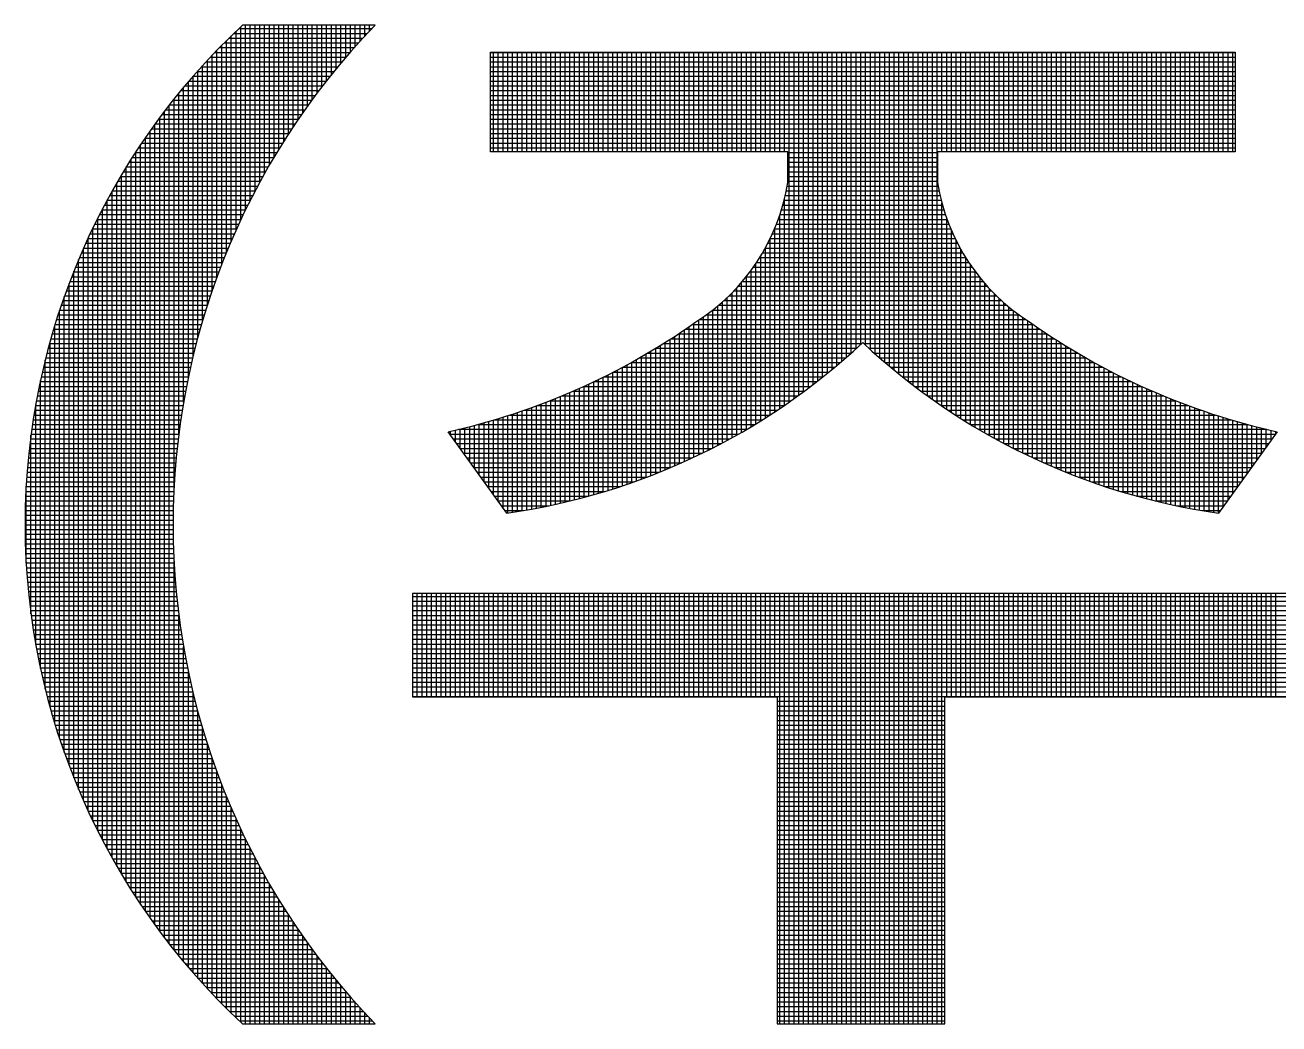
# Model space of a CAD drawing. Header units: inches. Extents: x 0 to 841, y 0 to 594.
# Drawn here: x 734.08 to 738.645, y 102.36 to 105.995 of the extents above; entities that cross this region are included whole.
import ezdxf

# ---------------------------------------------------------------- set-up
doc = ezdxf.new("R2010")
doc.units = ezdxf.units.IN
doc.header["$MEASUREMENT"] = 0
doc.layers.add('BG 한국지역난방기술주식회사 CI', color=7, linetype='Continuous')

msp = doc.modelspace()

# ---------------------------------------------------------------- linework, layer by layer
at = {"layer": 'BG 한국지역난방기술주식회사 CI', "color": 7, "linetype": 'Continuous', "lineweight": 25}
for p, q in [((734.831, 105.208), (734.831, 105.956)), ((734.8403, 105.9649), (735.3263, 105.9649)), ((734.8484, 105.2475), (734.8484, 105.9727)), ((734.8585, 105.9823), (735.3427, 105.9823)), ((734.8658, 105.2854), (734.8658, 105.9891)), ((735.3549, 105.995), (734.872, 105.995)), ((734.8831, 105.3217), (734.8831, 105.995)), ((734.9005, 105.3567), (734.9005, 105.995)), ((734.9179, 105.3904), (734.9179, 105.995)), ((734.9352, 105.423), (734.9352, 105.995)), ((734.9526, 105.4545), (734.9526, 105.995)), ((734.97, 105.485), (734.97, 105.995)), ((734.9873, 105.5146), (734.9873, 105.995)), ((735.0047, 105.5433), (735.0047, 105.995)), ((735.022, 105.5713), (735.022, 105.995)), ((735.0394, 105.5984), (735.0394, 105.995)), ((735.0568, 105.6249), (735.0568, 105.995)), ((735.0741, 105.6506), (735.0741, 105.995)), ((735.0915, 105.6758), (735.0915, 105.995)), ((735.1089, 105.7003), (735.1089, 105.995)), ((735.1262, 105.7242), (735.1262, 105.995)), ((735.1436, 105.7476), (735.1436, 105.995)), ((735.161, 105.7704), (735.161, 105.995)), ((735.1783, 105.7927), (735.1783, 105.995)), ((735.1957, 105.8146), (735.1957, 105.995)), ((735.2131, 105.8359), (735.2131, 105.995)), ((735.2304, 105.8568), (735.2304, 105.995)), ((735.2478, 105.8773), (735.2478, 105.995)), ((735.2651, 105.8974), (735.2651, 105.995)), ((735.2825, 105.9171), (735.2825, 105.995)), ((735.2999, 105.9363), (735.2999, 105.995)), ((735.3172, 105.9552), (735.3172, 105.995)), ((735.3346, 105.9737), (735.3346, 105.995)), ((735.352, 105.9919), (735.352, 105.995)), ((734.7878, 105.9128), (735.2787, 105.9128)), ((734.7963, 105.123), (734.7963, 105.9215)), ((734.805, 105.9302), (735.2943, 105.9302)), ((734.8137, 105.1665), (734.8137, 105.9389)), ((734.8224, 105.9475), (735.3102, 105.9475)), ((734.7383, 105.8607), (735.2337, 105.8607)), ((734.7442, 104.9759), (734.7442, 105.8671)), ((734.7545, 105.8781), (735.2484, 105.8781)), ((734.7616, 105.0281), (734.7616, 105.8856)), ((734.771, 105.8955), (735.2635, 105.8955)), ((734.7789, 105.077), (734.7789, 105.9037)), ((735.7744, 105.5337), (735.7744, 105.896)), ((735.7744, 105.896), (737.13, 105.896)), ((735.7744, 105.8955), (738.4855, 105.8955)), ((735.7744, 105.8781), (738.4855, 105.8781)), ((735.7744, 105.8607), (738.4855, 105.8607)), ((735.7861, 105.5337), (735.7861, 105.896)), ((735.8034, 105.5337), (735.8034, 105.896)), ((735.8208, 105.5337), (735.8208, 105.896)), ((735.8382, 105.5337), (735.8382, 105.896)), ((735.8555, 105.5337), (735.8555, 105.896)), ((735.8729, 105.5337), (735.8729, 105.896)), ((735.8903, 105.5337), (735.8903, 105.896)), ((735.9076, 105.5337), (735.9076, 105.896)), ((735.925, 105.5337), (735.925, 105.896)), ((735.9424, 105.5337), (735.9424, 105.896)), ((735.9597, 105.5337), (735.9597, 105.896)), ((735.9771, 105.5337), (735.9771, 105.896)), ((735.9945, 105.5337), (735.9945, 105.896)), ((736.0118, 105.5337), (736.0118, 105.896)), ((736.0292, 105.5337), (736.0292, 105.896)), ((736.0466, 105.5337), (736.0466, 105.896)), ((736.0639, 105.5337), (736.0639, 105.896)), ((736.0813, 105.5337), (736.0813, 105.896)), ((736.0986, 105.5337), (736.0986, 105.896)), ((736.116, 105.5337), (736.116, 105.896)), ((736.1334, 105.5337), (736.1334, 105.896)), ((736.1507, 105.5337), (736.1507, 105.896)), ((736.1681, 105.5337), (736.1681, 105.896)), ((736.1855, 105.5337), (736.1855, 105.896)), ((736.2028, 105.5337), (736.2028, 105.896)), ((736.2202, 105.5337), (736.2202, 105.896)), ((736.2376, 105.5337), (736.2376, 105.896)), ((736.2549, 105.5337), (736.2549, 105.896)), ((736.2723, 105.5337), (736.2723, 105.896)), ((736.2897, 105.5337), (736.2897, 105.896)), ((736.307, 105.5337), (736.307, 105.896)), ((736.3244, 105.5337), (736.3244, 105.896)), ((736.3417, 105.5337), (736.3417, 105.896)), ((736.3591, 105.5337), (736.3591, 105.896)), ((736.3765, 105.5337), (736.3765, 105.896)), ((736.3938, 105.5337), (736.3938, 105.896)), ((736.4112, 105.5337), (736.4112, 105.896)), ((736.4286, 105.5337), (736.4286, 105.896)), ((736.4459, 105.5337), (736.4459, 105.896)), ((736.4633, 105.5337), (736.4633, 105.896)), ((736.4807, 105.5337), (736.4807, 105.896)), ((736.498, 105.5337), (736.498, 105.896)), ((736.5154, 105.5337), (736.5154, 105.896)), ((736.5328, 105.5337), (736.5328, 105.896)), ((736.5501, 105.5337), (736.5501, 105.896)), ((736.5675, 105.5337), (736.5675, 105.896)), ((736.5848, 105.5337), (736.5848, 105.896)), ((736.6022, 105.5337), (736.6022, 105.896)), ((736.6196, 105.5337), (736.6196, 105.896)), ((736.6369, 105.5337), (736.6369, 105.896)), ((736.6543, 105.5337), (736.6543, 105.896)), ((736.6717, 105.5337), (736.6717, 105.896)), ((736.689, 105.5337), (736.689, 105.896)), ((736.7064, 105.5337), (736.7064, 105.896)), ((736.7238, 105.5337), (736.7238, 105.896)), ((736.7411, 105.5337), (736.7411, 105.896)), ((736.7585, 105.5337), (736.7585, 105.896)), ((736.7759, 105.5337), (736.7759, 105.896)), ((736.7932, 105.5337), (736.7932, 105.896)), ((736.8106, 105.5337), (736.8106, 105.896)), ((736.828, 105.5337), (736.828, 105.896)), ((736.8453, 105.5337), (736.8453, 105.896)), ((736.8627, 104.6231), (736.8627, 105.896)), ((736.88, 104.6353), (736.88, 105.896)), ((736.8974, 104.6478), (736.8974, 105.896)), ((736.9148, 104.6605), (736.9148, 105.896)), ((736.9321, 104.6734), (736.9321, 105.896)), ((736.9495, 104.6866), (736.9495, 105.896)), ((736.9669, 104.7), (736.9669, 105.896)), ((736.9842, 104.7137), (736.9842, 105.896)), ((737.0016, 104.7276), (737.0016, 105.896)), ((737.019, 104.7419), (737.019, 105.896)), ((737.0363, 104.7564), (737.0363, 105.896)), ((737.0537, 104.7711), (737.0537, 105.896)), ((737.0711, 104.7862), (737.0711, 105.896)), ((737.0884, 104.8016), (737.0884, 105.896)), ((737.1058, 104.8173), (737.1058, 105.896)), ((737.1231, 104.8333), (737.1231, 105.896)), ((737.13, 105.896), (738.4855, 105.896)), ((737.1405, 104.8298), (737.1405, 105.896)), ((737.1579, 104.8139), (737.1579, 105.896)), ((737.1752, 104.7983), (737.1752, 105.896)), ((737.1926, 104.783), (737.1926, 105.896)), ((737.21, 104.768), (737.21, 105.896)), ((737.2273, 104.7532), (737.2273, 105.896)), ((737.2447, 104.7388), (737.2447, 105.896)), ((737.2621, 104.7246), (737.2621, 105.896)), ((737.2794, 104.7107), (737.2794, 105.896)), ((737.2968, 104.6971), (737.2968, 105.896)), ((737.3142, 104.6837), (737.3142, 105.896)), ((737.3315, 104.6706), (737.3315, 105.896)), ((737.3489, 104.6577), (737.3489, 105.896)), ((737.3663, 104.6451), (737.3663, 105.896)), ((737.3836, 104.6327), (737.3836, 105.896)), ((737.401, 104.6205), (737.401, 105.896)), ((737.4183, 105.5337), (737.4183, 105.896)), ((737.4357, 105.5337), (737.4357, 105.896)), ((737.4531, 105.5337), (737.4531, 105.896)), ((737.4704, 105.5337), (737.4704, 105.896)), ((737.4878, 105.5337), (737.4878, 105.896)), ((737.5052, 105.5337), (737.5052, 105.896)), ((737.5225, 105.5337), (737.5225, 105.896)), ((737.5399, 105.5337), (737.5399, 105.896)), ((737.5573, 105.5337), (737.5573, 105.896)), ((737.5746, 105.5337), (737.5746, 105.896)), ((737.592, 105.5337), (737.592, 105.896)), ((737.6094, 105.5337), (737.6094, 105.896)), ((737.6267, 105.5337), (737.6267, 105.896)), ((737.6441, 105.5337), (737.6441, 105.896)), ((737.6614, 105.5337), (737.6614, 105.896)), ((737.6788, 105.5337), (737.6788, 105.896)), ((737.6962, 105.5337), (737.6962, 105.896)), ((737.7135, 105.5337), (737.7135, 105.896)), ((737.7309, 105.5337), (737.7309, 105.896)), ((737.7483, 105.5337), (737.7483, 105.896)), ((737.7656, 105.5337), (737.7656, 105.896)), ((737.783, 105.5337), (737.783, 105.896)), ((737.8004, 105.5337), (737.8004, 105.896)), ((737.8177, 105.5337), (737.8177, 105.896)), ((737.8351, 105.5337), (737.8351, 105.896)), ((737.8525, 105.5337), (737.8525, 105.896)), ((737.8698, 105.5337), (737.8698, 105.896)), ((737.8872, 105.5337), (737.8872, 105.896)), ((737.9046, 105.5337), (737.9046, 105.896)), ((737.9219, 105.5337), (737.9219, 105.896)), ((737.9393, 105.5337), (737.9393, 105.896)), ((737.9566, 105.5337), (737.9566, 105.896)), ((737.974, 105.5337), (737.974, 105.896)), ((737.9914, 105.5337), (737.9914, 105.896)), ((738.0087, 105.5337), (738.0087, 105.896)), ((738.0261, 105.5337), (738.0261, 105.896)), ((738.0435, 105.5337), (738.0435, 105.896)), ((738.0608, 105.5337), (738.0608, 105.896)), ((738.0782, 105.5337), (738.0782, 105.896)), ((738.0956, 105.5337), (738.0956, 105.896)), ((738.1129, 105.5337), (738.1129, 105.896)), ((738.1303, 105.5337), (738.1303, 105.896)), ((738.1477, 105.5337), (738.1477, 105.896)), ((738.165, 105.5337), (738.165, 105.896)), ((738.1824, 105.5337), (738.1824, 105.896)), ((738.1997, 105.5337), (738.1997, 105.896)), ((738.2171, 105.5337), (738.2171, 105.896)), ((738.2345, 105.5337), (738.2345, 105.896)), ((738.2518, 105.5337), (738.2518, 105.896)), ((738.2692, 105.5337), (738.2692, 105.896)), ((738.2866, 105.5337), (738.2866, 105.896)), ((738.3039, 105.5337), (738.3039, 105.896)), ((738.3213, 105.5337), (738.3213, 105.896)), ((738.3387, 105.5337), (738.3387, 105.896)), ((738.356, 105.5337), (738.356, 105.896)), ((738.3734, 105.5337), (738.3734, 105.896)), ((738.3908, 105.5337), (738.3908, 105.896)), ((738.4081, 105.5337), (738.4081, 105.896)), ((738.4255, 105.5337), (738.4255, 105.896)), ((738.4429, 105.5337), (738.4429, 105.896)), ((738.4602, 105.5337), (738.4602, 105.896)), ((738.4776, 105.5337), (738.4776, 105.896)), ((738.4855, 105.896), (738.4855, 105.5337)), ((734.7069, 105.826), (735.2049, 105.826)), ((734.7095, 104.8583), (734.7095, 105.8289)), ((734.7225, 105.8434), (735.2192, 105.8434)), ((734.7268, 104.9196), (734.7268, 105.8482)), ((735.7744, 105.8434), (738.4855, 105.8434)), ((735.7744, 105.826), (738.4855, 105.826)), ((734.6619, 105.7739), (735.1637, 105.7739)), ((734.6748, 104.7133), (734.6748, 105.7891)), ((734.6766, 105.7913), (735.1772, 105.7913)), ((734.6916, 105.8086), (735.1909, 105.8086)), ((734.6921, 104.7903), (734.6921, 105.8092)), ((735.7744, 105.8086), (738.4855, 105.8086)), ((735.7744, 105.7913), (738.4855, 105.7913)), ((735.7744, 105.7739), (738.4855, 105.7739)), ((734.6227, 104.3117), (734.6227, 105.726)), ((734.6333, 105.7392), (735.1373, 105.7392)), ((734.64, 104.5066), (734.64, 105.7475)), ((734.6474, 105.7565), (735.1504, 105.7565)), ((734.6574, 104.6224), (734.6574, 105.7685)), ((735.7744, 105.7565), (738.4855, 105.7565)), ((735.7744, 105.7392), (738.4855, 105.7392)), ((734.5879, 102.6732), (734.5879, 105.6814)), ((734.5922, 105.6871), (735.0995, 105.6871)), ((734.6053, 102.6507), (734.6053, 105.704)), ((734.6057, 105.7044), (735.1119, 105.7044)), ((734.6193, 105.7218), (735.1245, 105.7218)), ((735.7744, 105.7218), (738.4855, 105.7218)), ((735.7744, 105.7044), (738.4855, 105.7044)), ((735.7744, 105.6871), (738.4855, 105.6871)), ((734.5532, 102.72), (734.5532, 105.6347)), ((734.5534, 105.635), (735.0635, 105.635)), ((734.5661, 105.6523), (735.0753, 105.6523)), ((734.5706, 102.6963), (734.5706, 105.6584)), ((734.5791, 105.6697), (735.0873, 105.6697)), ((735.7744, 105.6697), (738.4855, 105.6697)), ((735.7744, 105.6523), (738.4855, 105.6523)), ((735.7744, 105.635), (738.4855, 105.635)), ((734.5287, 105.6003), (735.0406, 105.6003)), ((734.5358, 102.7442), (734.5358, 105.6105)), ((734.5409, 105.6176), (735.052, 105.6176)), ((735.7744, 105.6176), (738.4855, 105.6176)), ((735.7744, 105.6003), (738.4855, 105.6003)), ((734.4932, 105.5482), (735.0076, 105.5482)), ((734.5011, 102.7946), (734.5011, 105.56)), ((734.5048, 105.5655), (735.0184, 105.5655)), ((734.5166, 105.5829), (735.0294, 105.5829)), ((734.5185, 102.7691), (734.5185, 105.5856)), ((735.7744, 105.5829), (738.4855, 105.5829)), ((735.7744, 105.5655), (738.4855, 105.5655)), ((735.7744, 105.5482), (738.4855, 105.5482)), ((734.4596, 105.4961), (734.9764, 105.4961)), ((734.4664, 102.8479), (734.4664, 105.5068)), ((734.4706, 105.5134), (734.9866, 105.5134)), ((734.4818, 105.5308), (734.997, 105.5308)), ((734.4837, 102.8209), (734.4837, 105.5338)), ((736.8577, 105.5337), (735.7744, 105.5337)), ((736.8577, 105.4218), (736.8577, 105.5337)), ((736.8577, 105.5308), (737.4023, 105.5308)), ((736.8577, 105.5134), (737.4023, 105.5134)), ((736.8577, 105.4961), (737.4023, 105.4961)), ((738.4855, 105.5337), (737.4023, 105.5337)), ((737.4023, 105.5337), (737.4023, 105.4218)), ((734.4317, 102.9043), (734.4317, 105.4504)), ((734.4382, 105.4613), (734.9564, 105.4613)), ((734.4488, 105.4787), (734.9663, 105.4787)), ((734.449, 102.8757), (734.449, 105.479)), ((736.8577, 105.4787), (737.4023, 105.4787)), ((736.8577, 105.4613), (737.4023, 105.4613)), ((734.4076, 105.4092), (734.9278, 105.4092)), ((734.4143, 102.9338), (734.4143, 105.4208)), ((734.4176, 105.4266), (734.9372, 105.4266)), ((734.4279, 105.444), (734.9467, 105.444)), ((736.8555, 105.4092), (737.4044, 105.4092)), ((736.8577, 105.444), (737.4023, 105.444)), ((736.8577, 105.4266), (737.4023, 105.4266)), ((734.3796, 102.9959), (734.3796, 105.3588)), ((734.3881, 105.3745), (734.9096, 105.3745)), ((734.3969, 102.9643), (734.3969, 105.3903)), ((734.3978, 105.3919), (734.9186, 105.3919)), ((736.8453, 104.6111), (736.8453, 105.3618)), ((736.8484, 105.3745), (737.4116, 105.3745)), ((736.8522, 105.3919), (737.4078, 105.3919)), ((734.3603, 105.3224), (734.8835, 105.3224)), ((734.3622, 103.0286), (734.3622, 105.3261)), ((734.3694, 105.3398), (734.892, 105.3398)), ((734.3787, 105.3572), (734.9007, 105.3572)), ((736.8343, 105.3224), (737.4256, 105.3224)), ((736.8395, 105.3398), (737.4205, 105.3398)), ((736.8441, 105.3572), (737.4158, 105.3572)), ((737.4183, 104.6086), (737.4183, 105.3476)), ((734.334, 105.2703), (734.8588, 105.2703)), ((734.3426, 105.2877), (734.8668, 105.2877)), ((734.3448, 103.0625), (734.3448, 105.2922)), ((734.3513, 105.3051), (734.8751, 105.3051)), ((736.8161, 105.2703), (737.4439, 105.2703)), ((736.8227, 105.2877), (737.4373, 105.2877)), ((736.828, 104.5994), (736.828, 105.3028)), ((736.8287, 105.3051), (737.4312, 105.3051)), ((737.4357, 104.5969), (737.4357, 105.2921)), ((734.3173, 105.2356), (734.8431, 105.2356)), ((734.3255, 105.253), (734.8509, 105.253)), ((734.3275, 103.0977), (734.3275, 105.257)), ((736.8014, 105.2356), (737.4585, 105.2356)), ((736.809, 105.253), (737.4509, 105.253)), ((736.8106, 104.5878), (736.8106, 105.2567)), ((737.4531, 104.5854), (737.4531, 105.248)), ((734.2927, 103.1728), (734.2927, 105.1819)), ((734.2934, 105.1835), (734.8207, 105.1835)), ((734.3012, 105.2009), (734.828, 105.2009)), ((734.3092, 105.2182), (734.8355, 105.2182)), ((734.3101, 103.1344), (734.3101, 105.2203)), ((736.7754, 105.1835), (737.4846, 105.1835)), ((736.7759, 104.5654), (736.7759, 105.1844)), ((736.7846, 105.2009), (737.4753, 105.2009)), ((736.7932, 104.5765), (736.7932, 105.2181)), ((736.7933, 105.2182), (737.4667, 105.2182)), ((737.4704, 104.5741), (737.4704, 105.2105)), ((737.4878, 104.5631), (737.4878, 105.1778)), ((734.2711, 105.1314), (734.7996, 105.1314)), ((734.2754, 103.213), (734.2754, 105.1417)), ((734.2784, 105.1488), (734.8065, 105.1488)), ((734.2858, 105.1661), (734.8135, 105.1661)), ((736.7438, 105.1314), (737.5161, 105.1314)), ((736.755, 105.1488), (737.505, 105.1488)), ((736.7585, 104.5545), (736.7585, 105.1544)), ((736.7655, 105.1661), (737.4945, 105.1661)), ((737.5052, 104.5522), (737.5052, 105.1485)), ((734.2569, 105.0967), (734.7863, 105.0967)), ((734.258, 103.2552), (734.258, 105.0994)), ((734.2639, 105.1141), (734.7929, 105.1141)), ((736.7194, 105.0967), (737.5406, 105.0967)), ((736.7238, 104.5333), (736.7238, 105.1026)), ((736.732, 105.1141), (737.528, 105.1141)), ((736.7411, 104.5438), (736.7411, 105.1274)), ((737.5225, 104.5415), (737.5225, 105.1219)), ((737.5399, 104.5311), (737.5399, 105.0976)), ((734.2368, 105.0446), (734.7673, 105.0446)), ((734.2406, 103.2999), (734.2406, 105.0548)), ((734.2434, 105.062), (734.7735, 105.062)), ((734.2501, 105.0793), (734.7798, 105.0793)), ((736.6717, 104.503), (736.6717, 105.0392)), ((736.6766, 105.0446), (737.5834, 105.0446)), ((736.689, 104.5129), (736.689, 105.0588)), ((736.6917, 105.062), (737.5682, 105.062)), ((736.706, 105.0793), (737.554, 105.0793)), ((736.7064, 104.523), (736.7064, 105.0799)), ((737.5573, 104.5209), (737.5573, 105.0752)), ((737.5746, 104.5108), (737.5746, 105.0545)), ((734.2233, 103.3473), (734.2233, 105.0074)), ((734.2242, 105.0099), (734.7554, 105.0099)), ((734.2304, 105.0272), (734.7613, 105.0272)), ((736.6369, 104.4838), (736.6369, 105.0039)), ((736.6432, 105.0099), (737.6168, 105.0099)), ((736.6543, 104.4933), (736.6543, 105.021)), ((736.6604, 105.0272), (737.5996, 105.0272)), ((737.592, 104.501), (737.592, 105.0352)), ((737.6094, 104.4913), (737.6094, 105.0172)), ((737.6267, 104.4818), (737.6267, 105.0004)), ((734.2059, 103.398), (734.2059, 104.9567)), ((734.2063, 104.9578), (734.7385, 104.9578)), ((734.2121, 104.9751), (734.744, 104.9751)), ((734.2181, 104.9925), (734.7496, 104.9925)), ((736.5837, 104.9578), (737.6763, 104.9578)), ((736.5848, 104.4564), (736.5848, 104.9587)), ((736.6022, 104.4653), (736.6022, 104.9728)), ((736.605, 104.9751), (737.655, 104.9751)), ((736.6196, 104.4745), (736.6196, 104.9878)), ((736.6247, 104.9925), (737.6352, 104.9925)), ((737.6441, 104.4725), (737.6441, 104.9846)), ((737.6614, 104.4634), (737.6614, 104.9697)), ((737.6788, 104.4545), (737.6788, 104.9558)), ((734.1885, 103.4526), (734.1885, 104.9021)), ((734.1897, 104.9057), (734.7228, 104.9057)), ((734.1951, 104.923), (734.7279, 104.923)), ((734.2006, 104.9404), (734.7331, 104.9404)), ((736.51, 104.9057), (737.7499, 104.9057)), ((736.5154, 104.4223), (736.5154, 104.9094)), ((736.5328, 104.4306), (736.5328, 104.9211)), ((736.5357, 104.923), (737.7243, 104.923)), ((736.5501, 104.439), (736.5501, 104.9329)), ((736.5607, 104.9404), (737.6992, 104.9404)), ((736.5675, 104.4476), (736.5675, 104.9454)), ((737.6962, 104.4457), (737.6962, 104.9426)), ((737.7135, 104.4372), (737.7135, 104.9303)), ((737.7309, 104.4288), (737.7309, 104.9187)), ((737.7483, 104.4206), (737.7483, 104.9068)), ((734.1793, 104.8709), (734.7129, 104.8709)), ((734.1844, 104.8883), (734.7178, 104.8883)), ((736.4459, 104.391), (736.4459, 104.8623)), ((736.459, 104.8709), (737.8009, 104.8709)), ((736.4633, 104.3985), (736.4633, 104.8738)), ((736.4807, 104.4063), (736.4807, 104.8855)), ((736.4849, 104.8883), (737.7751, 104.8883)), ((736.498, 104.4142), (736.498, 104.8973)), ((737.7656, 104.4125), (737.7656, 104.8948)), ((737.783, 104.4046), (737.783, 104.883)), ((737.8004, 104.3969), (737.8004, 104.8713)), ((737.8177, 104.3894), (737.8177, 104.8599)), ((734.1647, 104.8189), (734.6992, 104.8189)), ((734.1694, 104.8362), (734.7036, 104.8362)), ((734.1712, 103.5121), (734.1712, 104.8425)), ((734.1743, 104.8536), (734.7082, 104.8536)), ((736.3765, 104.3622), (736.3765, 104.8185)), ((736.377, 104.8189), (737.1075, 104.8189)), ((736.3938, 104.3692), (736.3938, 104.8292)), ((736.4051, 104.8362), (737.1263, 104.8362)), ((736.4112, 104.3763), (736.4112, 104.84)), ((736.4286, 104.3835), (736.4286, 104.8511)), ((736.4325, 104.8536), (737.8275, 104.8536)), ((737.1336, 104.8362), (737.8548, 104.8362)), ((737.1524, 104.8189), (737.883, 104.8189)), ((737.8351, 104.382), (737.8351, 104.8487)), ((737.8525, 104.3747), (737.8525, 104.8377)), ((737.8698, 104.3677), (737.8698, 104.8269)), ((737.8872, 104.3608), (737.8872, 104.8163)), ((734.1514, 104.7668), (734.6865, 104.7668)), ((734.1538, 103.5781), (734.1538, 104.7766)), ((734.1557, 104.7841), (734.6906, 104.7841)), ((734.1601, 104.8015), (734.6948, 104.8015)), ((736.2872, 104.7668), (737.0486, 104.7668)), ((736.2897, 104.3299), (736.2897, 104.7681)), ((736.307, 104.336), (736.307, 104.7778)), ((736.3181, 104.7841), (737.0687, 104.7841)), ((736.3244, 104.3423), (736.3244, 104.7877)), ((736.3417, 104.3488), (736.3417, 104.7978)), ((736.348, 104.8015), (737.0883, 104.8015)), ((736.3591, 104.3555), (736.3591, 104.8081)), ((737.1717, 104.8015), (737.9119, 104.8015)), ((737.1913, 104.7841), (737.9419, 104.7841)), ((737.2114, 104.7668), (737.9728, 104.7668)), ((737.9046, 104.354), (737.9046, 104.8059)), ((737.9219, 104.3474), (737.9219, 104.7956)), ((737.9393, 104.341), (737.9393, 104.7856)), ((737.9566, 104.3347), (737.9566, 104.7757)), ((737.974, 104.3286), (737.974, 104.7661)), ((734.1432, 104.732), (734.6788, 104.732)), ((734.1472, 104.7494), (734.6826, 104.7494)), ((736.2028, 104.3013), (736.2028, 104.7222)), ((736.2202, 104.3067), (736.2202, 104.7311)), ((736.2221, 104.732), (737.007, 104.732)), ((736.2376, 104.3123), (736.2376, 104.7401)), ((736.2549, 104.318), (736.2549, 104.7492)), ((736.2552, 104.7494), (737.028, 104.7494)), ((736.2723, 104.3238), (736.2723, 104.7586)), ((737.2319, 104.7494), (738.0048, 104.7494)), ((737.253, 104.732), (738.0379, 104.732)), ((737.9914, 104.3226), (737.9914, 104.7566)), ((738.0087, 104.3167), (738.0087, 104.7473)), ((738.0261, 104.3111), (738.0261, 104.7381)), ((738.0435, 104.3055), (738.0435, 104.7292)), ((738.0608, 104.3001), (738.0608, 104.7204)), ((734.1318, 104.6799), (734.668, 104.6799)), ((734.1355, 104.6973), (734.6715, 104.6973)), ((734.1365, 103.6528), (734.1365, 104.7019)), ((734.1393, 104.7147), (734.675, 104.7147)), ((736.1145, 104.6799), (736.9408, 104.6799)), ((736.116, 104.2763), (736.116, 104.6806)), ((736.1334, 104.281), (736.1334, 104.6886)), ((736.1507, 104.2859), (736.1507, 104.6968)), ((736.1519, 104.6973), (736.9634, 104.6973)), ((736.1681, 104.2908), (736.1681, 104.7051)), ((736.1855, 104.296), (736.1855, 104.7136)), ((736.1877, 104.7147), (736.9855, 104.7147)), ((737.2745, 104.7147), (738.0723, 104.7147)), ((737.2965, 104.6973), (738.1081, 104.6973)), ((737.3191, 104.6799), (738.1454, 104.6799)), ((738.0782, 104.2949), (738.0782, 104.7118)), ((738.0956, 104.2898), (738.0956, 104.7033)), ((738.1129, 104.2848), (738.1129, 104.695)), ((738.1303, 104.28), (738.1303, 104.6869)), ((738.1477, 104.2753), (738.1477, 104.6789)), ((734.1216, 104.6278), (734.6583, 104.6278)), ((734.1249, 104.6452), (734.6614, 104.6452)), ((734.1283, 104.6626), (734.6647, 104.6626)), ((735.9914, 104.6278), (736.8695, 104.6278)), ((735.9945, 104.2472), (735.9945, 104.629)), ((736.0118, 104.251), (736.0118, 104.6359)), ((736.0292, 104.2548), (736.0292, 104.643)), ((736.0345, 104.6452), (736.8939, 104.6452)), ((736.0466, 104.2588), (736.0466, 104.6502)), ((736.0639, 104.263), (736.0639, 104.6576)), ((736.0755, 104.6626), (736.9176, 104.6626)), ((736.0813, 104.2673), (736.0813, 104.6651)), ((736.0986, 104.2717), (736.0986, 104.6728)), ((737.3423, 104.6626), (738.1845, 104.6626)), ((737.3661, 104.6452), (738.2254, 104.6452)), ((737.3905, 104.6278), (738.2686, 104.6278)), ((738.165, 104.2708), (738.165, 104.6711)), ((738.1824, 104.2664), (738.1824, 104.6635)), ((738.1997, 104.2621), (738.1997, 104.656)), ((738.2171, 104.258), (738.2171, 104.6487)), ((738.2345, 104.254), (738.2345, 104.6415)), ((738.2518, 104.2501), (738.2518, 104.6345)), ((734.1155, 104.5931), (734.6525, 104.5931)), ((734.1185, 104.6105), (734.6554, 104.6105)), ((734.1191, 103.7408), (734.1191, 104.6139)), ((735.8729, 104.2248), (735.8729, 104.5848)), ((735.8903, 104.2276), (735.8903, 104.5907)), ((735.8972, 104.5931), (736.8186, 104.5931)), ((735.9076, 104.2305), (735.9076, 104.5967)), ((735.925, 104.2336), (735.925, 104.6029)), ((735.9424, 104.2368), (735.9424, 104.6092)), ((735.9458, 104.6105), (736.8444, 104.6105)), ((735.9597, 104.2401), (735.9597, 104.6157)), ((735.9771, 104.2436), (735.9771, 104.6223)), ((737.4156, 104.6105), (738.3142, 104.6105)), ((737.4414, 104.5931), (738.3627, 104.5931)), ((738.2692, 104.2464), (738.2692, 104.6276)), ((738.2866, 104.2428), (738.2866, 104.6209)), ((738.3039, 104.2394), (738.3039, 104.6143)), ((738.3213, 104.2361), (738.3213, 104.6079)), ((738.3387, 104.2329), (738.3387, 104.6016)), ((738.356, 104.2299), (738.356, 104.5954)), ((738.3734, 104.227), (738.3734, 104.5895)), ((738.3908, 104.2242), (738.3908, 104.5836)), ((734.1072, 104.541), (734.6446, 104.541)), ((734.1098, 104.5584), (734.6471, 104.5584)), ((734.1126, 104.5757), (734.6498, 104.5757)), ((735.7166, 104.3817), (735.7166, 104.5382)), ((735.7273, 104.541), (736.7366, 104.541)), ((735.734, 104.3577), (735.734, 104.5428)), ((735.7514, 104.3336), (735.7514, 104.5476)), ((735.7687, 104.3095), (735.7687, 104.5525)), ((735.7861, 104.2854), (735.7861, 104.5575)), ((735.7889, 104.5584), (736.7647, 104.5584)), ((735.8034, 104.2613), (735.8034, 104.5627)), ((735.8208, 104.2373), (735.8208, 104.568)), ((735.8382, 104.2195), (735.8382, 104.5735)), ((735.8452, 104.5757), (736.7921, 104.5757)), ((735.8555, 104.2221), (735.8555, 104.5791)), ((737.4679, 104.5757), (738.4148, 104.5757)), ((737.4952, 104.5584), (738.471, 104.5584)), ((737.5234, 104.541), (738.5327, 104.541)), ((738.4081, 104.2215), (738.4081, 104.5779)), ((738.4255, 104.219), (738.4255, 104.5723)), ((738.4429, 104.2424), (738.4429, 104.5669)), ((738.4602, 104.2665), (738.4602, 104.5616)), ((738.4776, 104.2906), (738.4776, 104.5565)), ((738.4949, 104.3146), (738.4949, 104.5514)), ((738.5123, 104.3387), (738.5123, 104.5466)), ((738.5297, 104.3628), (738.5297, 104.5418)), ((738.547, 104.3869), (738.547, 104.5372)), ((734.1017, 103.8527), (734.1017, 104.502)), ((734.1023, 104.5063), (734.64, 104.5063)), ((734.1047, 104.5237), (734.6423, 104.5237)), ((735.834, 104.2189), (735.6206, 104.5149)), ((735.6268, 104.5063), (736.6774, 104.5063)), ((735.6298, 104.5021), (735.6298, 104.517)), ((735.6472, 104.478), (735.6472, 104.521)), ((735.6586, 104.5237), (736.7075, 104.5237)), ((735.6645, 104.454), (735.6645, 104.5251)), ((735.6819, 104.4299), (735.6819, 104.5293)), ((735.6993, 104.4058), (735.6993, 104.5337)), ((737.5525, 104.5237), (738.6014, 104.5237)), ((737.5825, 104.5063), (738.6332, 104.5063)), ((738.6394, 104.5149), (738.4259, 104.2189)), ((738.5644, 104.4109), (738.5644, 104.5327)), ((738.5818, 104.435), (738.5818, 104.5284)), ((738.5991, 104.4591), (738.5991, 104.5242)), ((738.6165, 104.4832), (738.6165, 104.5201)), ((738.6339, 104.5072), (738.6339, 104.5162)), ((734.0959, 104.4542), (734.6339, 104.4542)), ((734.0979, 104.4716), (734.6358, 104.4716)), ((734.1, 104.4889), (734.6378, 104.4889)), ((735.6393, 104.4889), (736.6463, 104.4889)), ((735.6518, 104.4716), (736.6141, 104.4716)), ((735.6644, 104.4542), (736.5806, 104.4542)), ((737.6137, 104.4889), (738.6207, 104.4889)), ((737.6459, 104.4716), (738.6081, 104.4716)), ((737.6794, 104.4542), (738.5956, 104.4542)), ((734.0906, 104.4021), (734.6289, 104.4021)), ((734.0922, 104.4195), (734.6304, 104.4195)), ((734.094, 104.4368), (734.6321, 104.4368)), ((735.6769, 104.4368), (736.5457, 104.4368)), ((735.6894, 104.4195), (736.5094, 104.4195)), ((735.7019, 104.4021), (736.4713, 104.4021)), ((737.7142, 104.4368), (738.5831, 104.4368)), ((737.7506, 104.4195), (738.5706, 104.4195)), ((737.7886, 104.4021), (738.558, 104.4021)), ((734.0877, 104.3674), (734.6261, 104.3674)), ((734.0891, 104.3847), (734.6274, 104.3847)), ((735.7145, 104.3847), (736.4314, 104.3847)), ((735.727, 104.3674), (736.3894, 104.3674)), ((737.8285, 104.3847), (738.5455, 104.3847)), ((737.8706, 104.3674), (738.533, 104.3674)), ((734.0842, 104.3153), (734.6228, 104.3153)), ((734.0844, 104.0372), (734.0844, 104.3174)), ((734.0853, 104.3326), (734.6238, 104.3326)), ((734.0864, 104.35), (734.6249, 104.35)), ((735.7395, 104.35), (736.3449, 104.35)), ((735.752, 104.3326), (736.2975, 104.3326)), ((735.7645, 104.3153), (736.2468, 104.3153)), ((737.9151, 104.35), (738.5205, 104.35)), ((737.9624, 104.3326), (738.5079, 104.3326)), ((738.0132, 104.3153), (738.4954, 104.3153)), ((734.0819, 104.2632), (734.6206, 104.2632)), ((734.0826, 104.2806), (734.6212, 104.2806)), ((734.0833, 104.2979), (734.622, 104.2979)), ((735.7771, 104.2979), (736.1919, 104.2979)), ((735.7896, 104.2806), (736.1318, 104.2806)), ((735.8021, 104.2632), (736.0647, 104.2632)), ((738.0681, 104.2979), (738.4829, 104.2979)), ((738.1282, 104.2806), (738.4704, 104.2806)), ((738.1953, 104.2632), (738.4578, 104.2632)), ((734.0809, 104.2285), (734.6197, 104.2285)), ((734.0814, 104.2458), (734.6201, 104.2458)), ((735.8146, 104.2458), (735.9879, 104.2458)), ((735.8272, 104.2285), (735.8956, 104.2285)), ((738.2721, 104.2458), (738.4453, 104.2458)), ((738.3643, 104.2285), (738.4328, 104.2285)), ((734.0804, 104.1764), (734.6192, 104.1764)), ((734.0805, 104.1937), (734.6193, 104.1937)), ((734.0806, 104.2111), (734.6194, 104.2111)), ((734.0805, 104.159), (734.6193, 104.159)), ((734.0807, 104.1416), (734.6194, 104.1416)), ((734.081, 104.1243), (734.6197, 104.1243)), ((734.0814, 104.1069), (734.6202, 104.1069)), ((734.082, 104.0895), (734.6207, 104.0895)), ((734.0826, 104.0722), (734.6213, 104.0722)), ((734.0834, 104.0548), (734.6221, 104.0548)), ((734.0843, 104.0375), (734.623, 104.0375)), ((734.6227, 102.6287), (734.6227, 104.043)), ((734.0854, 104.0201), (734.6239, 104.0201)), ((734.0866, 104.0027), (734.625, 104.0027)), ((734.0878, 103.9854), (734.6263, 103.9854)), ((734.0892, 103.968), (734.6276, 103.968)), ((734.0908, 103.9506), (734.6291, 103.9506)), ((734.0924, 103.9333), (734.6306, 103.9333)), ((734.0942, 103.9159), (734.6323, 103.9159)), ((734.0961, 103.8985), (734.6341, 103.8985)), ((738.7904, 103.9259), (735.4915, 103.9259)), ((735.4915, 103.9259), (735.4915, 103.5503)), ((735.4915, 103.9159), (738.7904, 103.9159)), ((735.4915, 103.8985), (738.7904, 103.8985)), ((735.5083, 103.5503), (735.5083, 103.9259)), ((735.5256, 103.5503), (735.5256, 103.9259)), ((735.543, 103.5503), (735.543, 103.9259)), ((735.5603, 103.5503), (735.5603, 103.9259)), ((735.5777, 103.5503), (735.5777, 103.9259)), ((735.5951, 103.5503), (735.5951, 103.9259)), ((735.6124, 103.5503), (735.6124, 103.9259)), ((735.6298, 103.5503), (735.6298, 103.9259)), ((735.6472, 103.5503), (735.6472, 103.9259)), ((735.6645, 103.5503), (735.6645, 103.9259)), ((735.6819, 103.5503), (735.6819, 103.9259)), ((735.6993, 103.5503), (735.6993, 103.9259)), ((735.7166, 103.5503), (735.7166, 103.9259)), ((735.734, 103.5503), (735.734, 103.9259)), ((735.7514, 103.5503), (735.7514, 103.9259)), ((735.7687, 103.5503), (735.7687, 103.9259)), ((735.7861, 103.5503), (735.7861, 103.9259)), ((735.8034, 103.5503), (735.8034, 103.9259)), ((735.8208, 103.5503), (735.8208, 103.9259)), ((735.8382, 103.5503), (735.8382, 103.9259)), ((735.8555, 103.5503), (735.8555, 103.9259)), ((735.8729, 103.5503), (735.8729, 103.9259)), ((735.8903, 103.5503), (735.8903, 103.9259)), ((735.9076, 103.5503), (735.9076, 103.9259)), ((735.925, 103.5503), (735.925, 103.9259)), ((735.9424, 103.5503), (735.9424, 103.9259)), ((735.9597, 103.5503), (735.9597, 103.9259)), ((735.9771, 103.5503), (735.9771, 103.9259)), ((735.9945, 103.5503), (735.9945, 103.9259)), ((736.0118, 103.5503), (736.0118, 103.9259)), ((736.0292, 103.5503), (736.0292, 103.9259)), ((736.0466, 103.5503), (736.0466, 103.9259)), ((736.0639, 103.5503), (736.0639, 103.9259)), ((736.0813, 103.5503), (736.0813, 103.9259)), ((736.0986, 103.5503), (736.0986, 103.9259)), ((736.116, 103.5503), (736.116, 103.9259)), ((736.1334, 103.5503), (736.1334, 103.9259)), ((736.1507, 103.5503), (736.1507, 103.9259)), ((736.1681, 103.5503), (736.1681, 103.9259)), ((736.1855, 103.5503), (736.1855, 103.9259)), ((736.2028, 103.5503), (736.2028, 103.9259)), ((736.2202, 103.5503), (736.2202, 103.9259)), ((736.2376, 103.5503), (736.2376, 103.9259)), ((736.2549, 103.5503), (736.2549, 103.9259)), ((736.2723, 103.5503), (736.2723, 103.9259)), ((736.2897, 103.5503), (736.2897, 103.9259)), ((736.307, 103.5503), (736.307, 103.9259)), ((736.3244, 103.5503), (736.3244, 103.9259)), ((736.3417, 103.5503), (736.3417, 103.9259)), ((736.3591, 103.5503), (736.3591, 103.9259)), ((736.3765, 103.5503), (736.3765, 103.9259)), ((736.3938, 103.5503), (736.3938, 103.9259)), ((736.4112, 103.5503), (736.4112, 103.9259)), ((736.4286, 103.5503), (736.4286, 103.9259)), ((736.4459, 103.5503), (736.4459, 103.9259)), ((736.4633, 103.5503), (736.4633, 103.9259)), ((736.4807, 103.5503), (736.4807, 103.9259)), ((736.498, 103.5503), (736.498, 103.9259)), ((736.5154, 103.5503), (736.5154, 103.9259)), ((736.5328, 103.5503), (736.5328, 103.9259)), ((736.5501, 103.5503), (736.5501, 103.9259)), ((736.5675, 103.5503), (736.5675, 103.9259)), ((736.5848, 103.5503), (736.5848, 103.9259)), ((736.6022, 103.5503), (736.6022, 103.9259)), ((736.6196, 103.5503), (736.6196, 103.9259)), ((736.6369, 103.5503), (736.6369, 103.9259)), ((736.6543, 103.5503), (736.6543, 103.9259)), ((736.6717, 103.5503), (736.6717, 103.9259)), ((736.689, 103.5503), (736.689, 103.9259)), ((736.7064, 103.5503), (736.7064, 103.9259)), ((736.7238, 103.5503), (736.7238, 103.9259)), ((736.7411, 103.5503), (736.7411, 103.9259)), ((736.7585, 103.5503), (736.7585, 103.9259)), ((736.7759, 103.5503), (736.7759, 103.9259)), ((736.7932, 103.5503), (736.7932, 103.9259)), ((736.8106, 103.5503), (736.8106, 103.9259)), ((736.828, 102.3597), (736.828, 103.9259)), ((736.8453, 102.3597), (736.8453, 103.9259)), ((736.8627, 102.3597), (736.8627, 103.9259)), ((736.88, 102.3597), (736.88, 103.9259)), ((736.8974, 102.3597), (736.8974, 103.9259)), ((736.9148, 102.3597), (736.9148, 103.9259)), ((736.9321, 102.3597), (736.9321, 103.9259)), ((736.9495, 102.3597), (736.9495, 103.9259)), ((736.9669, 102.3597), (736.9669, 103.9259)), ((736.9842, 102.3597), (736.9842, 103.9259)), ((737.0016, 102.3597), (737.0016, 103.9259)), ((737.019, 102.3597), (737.019, 103.9259)), ((737.0363, 102.3597), (737.0363, 103.9259)), ((737.0537, 102.3597), (737.0537, 103.9259)), ((737.0711, 102.3597), (737.0711, 103.9259)), ((737.0884, 102.3597), (737.0884, 103.9259)), ((737.1058, 102.3597), (737.1058, 103.9259)), ((737.1231, 102.3597), (737.1231, 103.9259)), ((737.1405, 102.3597), (737.1405, 103.9259)), ((737.1579, 102.3597), (737.1579, 103.9259)), ((737.1752, 102.3597), (737.1752, 103.9259)), ((737.1926, 102.3597), (737.1926, 103.9259)), ((737.21, 102.3597), (737.21, 103.9259)), ((737.2273, 102.3597), (737.2273, 103.9259)), ((737.2447, 102.3597), (737.2447, 103.9259)), ((737.2621, 102.3597), (737.2621, 103.9259)), ((737.2794, 102.3597), (737.2794, 103.9259)), ((737.2968, 102.3597), (737.2968, 103.9259)), ((737.3142, 102.3597), (737.3142, 103.9259)), ((737.3315, 102.3597), (737.3315, 103.9259)), ((737.3489, 102.3597), (737.3489, 103.9259)), ((737.3663, 102.3597), (737.3663, 103.9259)), ((737.3836, 102.3597), (737.3836, 103.9259)), ((737.401, 102.3597), (737.401, 103.9259)), ((737.4183, 102.3597), (737.4183, 103.9259)), ((737.4357, 103.5503), (737.4357, 103.9259)), ((737.4531, 103.5503), (737.4531, 103.9259)), ((737.4704, 103.5503), (737.4704, 103.9259)), ((737.4878, 103.5503), (737.4878, 103.9259)), ((737.5052, 103.5503), (737.5052, 103.9259)), ((737.5225, 103.5503), (737.5225, 103.9259)), ((737.5399, 103.5503), (737.5399, 103.9259)), ((737.5573, 103.5503), (737.5573, 103.9259)), ((737.5746, 103.5503), (737.5746, 103.9259)), ((737.592, 103.5503), (737.592, 103.9259)), ((737.6094, 103.5503), (737.6094, 103.9259)), ((737.6267, 103.5503), (737.6267, 103.9259)), ((737.6441, 103.5503), (737.6441, 103.9259)), ((737.6614, 103.5503), (737.6614, 103.9259)), ((737.6788, 103.5503), (737.6788, 103.9259)), ((737.6962, 103.5503), (737.6962, 103.9259)), ((737.7135, 103.5503), (737.7135, 103.9259)), ((737.7309, 103.5503), (737.7309, 103.9259)), ((737.7483, 103.5503), (737.7483, 103.9259)), ((737.7656, 103.5503), (737.7656, 103.9259)), ((737.783, 103.5503), (737.783, 103.9259)), ((737.8004, 103.5503), (737.8004, 103.9259)), ((737.8177, 103.5503), (737.8177, 103.9259)), ((737.8351, 103.5503), (737.8351, 103.9259)), ((737.8525, 103.5503), (737.8525, 103.9259)), ((737.8698, 103.5503), (737.8698, 103.9259)), ((737.8872, 103.5503), (737.8872, 103.9259)), ((737.9046, 103.5503), (737.9046, 103.9259)), ((737.9219, 103.5503), (737.9219, 103.9259)), ((737.9393, 103.5503), (737.9393, 103.9259)), ((737.9566, 103.5503), (737.9566, 103.9259)), ((737.974, 103.5503), (737.974, 103.9259)), ((737.9914, 103.5503), (737.9914, 103.9259)), ((738.0087, 103.5503), (738.0087, 103.9259)), ((738.0261, 103.5503), (738.0261, 103.9259)), ((738.0435, 103.5503), (738.0435, 103.9259)), ((738.0608, 103.5503), (738.0608, 103.9259)), ((738.0782, 103.5503), (738.0782, 103.9259)), ((738.0956, 103.5503), (738.0956, 103.9259)), ((738.1129, 103.5503), (738.1129, 103.9259)), ((738.1303, 103.5503), (738.1303, 103.9259)), ((738.1477, 103.5503), (738.1477, 103.9259)), ((738.165, 103.5503), (738.165, 103.9259)), ((738.1824, 103.5503), (738.1824, 103.9259)), ((738.1997, 103.5503), (738.1997, 103.9259)), ((738.2171, 103.5503), (738.2171, 103.9259)), ((738.2345, 103.5503), (738.2345, 103.9259)), ((738.2518, 103.5503), (738.2518, 103.9259)), ((738.2692, 103.5503), (738.2692, 103.9259)), ((738.2866, 103.5503), (738.2866, 103.9259)), ((738.3039, 103.5503), (738.3039, 103.9259)), ((738.3213, 103.5503), (738.3213, 103.9259)), ((738.3387, 103.5503), (738.3387, 103.9259)), ((738.356, 103.5503), (738.356, 103.9259)), ((738.3734, 103.5503), (738.3734, 103.9259)), ((738.3908, 103.5503), (738.3908, 103.9259)), ((738.4081, 103.5503), (738.4081, 103.9259)), ((738.4255, 103.5503), (738.4255, 103.9259)), ((738.4429, 103.5503), (738.4429, 103.9259)), ((738.4602, 103.5503), (738.4602, 103.9259)), ((738.4776, 103.5503), (738.4776, 103.9259)), ((738.4949, 103.5503), (738.4949, 103.9259)), ((738.5123, 103.5503), (738.5123, 103.9259)), ((738.5297, 103.5503), (738.5297, 103.9259)), ((738.547, 103.5503), (738.547, 103.9259)), ((738.5644, 103.5503), (738.5644, 103.9259)), ((738.5818, 103.5503), (738.5818, 103.9259)), ((738.5991, 103.5503), (738.5991, 103.9259)), ((738.6165, 103.5503), (738.6165, 103.9259)), ((738.6339, 103.5503), (738.6339, 103.9259)), ((734.0981, 103.8812), (734.636, 103.8812)), ((734.1003, 103.8638), (734.6381, 103.8638)), ((735.4915, 103.8812), (738.7904, 103.8812)), ((735.4915, 103.8638), (738.7904, 103.8638)), ((734.1026, 103.8464), (734.6402, 103.8464)), ((734.105, 103.8291), (734.6425, 103.8291)), ((734.1075, 103.8117), (734.6449, 103.8117)), ((734.64, 102.6072), (734.64, 103.8481)), ((735.4915, 103.8464), (738.7904, 103.8464)), ((735.4915, 103.8291), (738.7904, 103.8291)), ((735.4915, 103.8117), (738.7904, 103.8117)), ((734.1101, 103.7943), (734.6474, 103.7943)), ((734.1129, 103.777), (734.6501, 103.777)), ((735.4915, 103.7943), (738.7904, 103.7943)), ((735.4915, 103.777), (738.7904, 103.777)), ((734.1158, 103.7596), (734.6528, 103.7596)), ((734.1188, 103.7423), (734.6557, 103.7423)), ((734.122, 103.7249), (734.6587, 103.7249)), ((734.6574, 102.5862), (734.6574, 103.7322)), ((735.4915, 103.7596), (738.7904, 103.7596)), ((735.4915, 103.7423), (738.7904, 103.7423)), ((735.4915, 103.7249), (738.7904, 103.7249)), ((734.1253, 103.7075), (734.6618, 103.7075)), ((734.1287, 103.6902), (734.665, 103.6902)), ((734.1322, 103.6728), (734.6684, 103.6728)), ((735.4915, 103.7075), (738.7904, 103.7075)), ((735.4915, 103.6902), (738.7904, 103.6902)), ((735.4915, 103.6728), (738.7904, 103.6728)), ((734.1359, 103.6554), (734.6719, 103.6554)), ((734.1397, 103.6381), (734.6755, 103.6381)), ((734.6748, 102.5656), (734.6748, 103.6414)), ((735.4915, 103.6554), (738.7904, 103.6554)), ((735.4915, 103.6381), (738.7904, 103.6381)), ((734.1436, 103.6207), (734.6792, 103.6207)), ((734.1477, 103.6033), (734.683, 103.6033)), ((734.1519, 103.586), (734.687, 103.586)), ((735.4915, 103.6207), (738.7904, 103.6207)), ((735.4915, 103.6033), (738.7904, 103.6033)), ((735.4915, 103.586), (738.7904, 103.586)), ((734.1562, 103.5686), (734.6911, 103.5686)), ((734.1607, 103.5512), (734.6953, 103.5512)), ((734.1652, 103.5339), (734.6997, 103.5339)), ((734.6921, 102.5455), (734.6921, 103.5644)), ((735.4915, 103.5686), (738.7904, 103.5686)), ((735.4915, 103.5512), (738.7904, 103.5512)), ((735.4915, 103.5503), (736.8191, 103.5503)), ((736.8191, 103.5503), (736.8191, 102.3597)), ((736.8191, 103.5339), (737.429, 103.5339)), ((737.429, 103.5503), (738.7904, 103.5503)), ((737.429, 102.3597), (737.429, 103.5503)), ((734.17, 103.5165), (734.7041, 103.5165)), ((734.1748, 103.4992), (734.7087, 103.4992)), ((734.7095, 102.5258), (734.7095, 103.4964)), ((736.8191, 103.5165), (737.429, 103.5165)), ((736.8191, 103.4992), (737.429, 103.4992)), ((734.1798, 103.4818), (734.7135, 103.4818)), ((734.185, 103.4644), (734.7183, 103.4644)), ((734.1902, 103.4471), (734.7233, 103.4471)), ((736.8191, 103.4818), (737.429, 103.4818)), ((736.8191, 103.4644), (737.429, 103.4644)), ((736.8191, 103.4471), (737.429, 103.4471)), ((734.1957, 103.4297), (734.7284, 103.4297)), ((734.2012, 103.4123), (734.7337, 103.4123)), ((734.7268, 102.5065), (734.7268, 103.4351)), ((736.8191, 103.4297), (737.429, 103.4297)), ((736.8191, 103.4123), (737.429, 103.4123)), ((734.2069, 103.395), (734.7391, 103.395)), ((734.2127, 103.3776), (734.7446, 103.3776)), ((734.2187, 103.3602), (734.7502, 103.3602)), ((734.7442, 102.4876), (734.7442, 103.3788)), ((736.8191, 103.395), (737.429, 103.395)), ((736.8191, 103.3776), (737.429, 103.3776)), ((736.8191, 103.3602), (737.429, 103.3602)), ((734.2249, 103.3429), (734.756, 103.3429)), ((734.2311, 103.3255), (734.7619, 103.3255)), ((734.2375, 103.3081), (734.768, 103.3081)), ((734.7616, 102.4691), (734.7616, 103.3266)), ((736.8191, 103.3429), (737.429, 103.3429)), ((736.8191, 103.3255), (737.429, 103.3255)), ((736.8191, 103.3081), (737.429, 103.3081)), ((734.2441, 103.2908), (734.7742, 103.2908)), ((734.2508, 103.2734), (734.7805, 103.2734)), ((734.7789, 102.451), (734.7789, 103.2777)), ((736.8191, 103.2908), (737.429, 103.2908)), ((736.8191, 103.2734), (737.429, 103.2734)), ((734.2577, 103.256), (734.787, 103.256)), ((734.2647, 103.2387), (734.7936, 103.2387)), ((734.2719, 103.2213), (734.8004, 103.2213)), ((734.7963, 102.4332), (734.7963, 103.2317)), ((736.8191, 103.256), (737.429, 103.256)), ((736.8191, 103.2387), (737.429, 103.2387)), ((736.8191, 103.2213), (737.429, 103.2213)), ((734.2792, 103.204), (734.8073, 103.204)), ((734.2867, 103.1866), (734.8143, 103.1866)), ((734.2943, 103.1692), (734.8215, 103.1692)), ((734.8137, 102.4158), (734.8137, 103.1881)), ((736.8191, 103.204), (737.429, 103.204)), ((736.8191, 103.1866), (737.429, 103.1866)), ((736.8191, 103.1692), (737.429, 103.1692)), ((734.3021, 103.1519), (734.8288, 103.1519)), ((734.3101, 103.1345), (734.8363, 103.1345)), ((734.831, 102.3987), (734.831, 103.1467)), ((736.8191, 103.1519), (737.429, 103.1519)), ((736.8191, 103.1345), (737.429, 103.1345)), ((734.3182, 103.1171), (734.8439, 103.1171)), ((734.3265, 103.0998), (734.8517, 103.0998)), ((734.3349, 103.0824), (734.8597, 103.0824)), ((734.8484, 102.382), (734.8484, 103.1072)), ((736.8191, 103.1171), (737.429, 103.1171)), ((736.8191, 103.0998), (737.429, 103.0998)), ((736.8191, 103.0824), (737.429, 103.0824)), ((734.3435, 103.065), (734.8678, 103.065)), ((734.3523, 103.0477), (734.876, 103.0477)), ((734.3613, 103.0303), (734.8844, 103.0303)), ((734.8658, 102.3655), (734.8658, 103.0693)), ((734.8831, 102.3597), (734.8831, 103.0329)), ((736.8191, 103.065), (737.429, 103.065)), ((736.8191, 103.0477), (737.429, 103.0477)), ((736.8191, 103.0303), (737.429, 103.0303)), ((734.3704, 103.0129), (734.893, 103.0129)), ((734.3797, 102.9956), (734.9017, 102.9956)), ((734.9005, 102.3597), (734.9005, 102.998)), ((736.8191, 103.0129), (737.429, 103.0129)), ((736.8191, 102.9956), (737.429, 102.9956)), ((734.3892, 102.9782), (734.9106, 102.9782)), ((734.3989, 102.9609), (734.9196, 102.9609)), ((734.4087, 102.9435), (734.9288, 102.9435)), ((734.9179, 102.3597), (734.9179, 102.9642)), ((736.8191, 102.9782), (737.429, 102.9782)), ((736.8191, 102.9609), (737.429, 102.9609)), ((736.8191, 102.9435), (737.429, 102.9435)), ((734.4188, 102.9261), (734.9382, 102.9261)), ((734.429, 102.9088), (734.9478, 102.9088)), ((734.9352, 102.3597), (734.9352, 102.9317)), ((734.9526, 102.3597), (734.9526, 102.9002)), ((736.8191, 102.9261), (737.429, 102.9261)), ((736.8191, 102.9088), (737.429, 102.9088)), ((734.4394, 102.8914), (734.9575, 102.8914)), ((734.45, 102.874), (734.9674, 102.874)), ((734.4608, 102.8567), (734.9775, 102.8567)), ((734.97, 102.3597), (734.97, 102.8696)), ((736.8191, 102.8914), (737.429, 102.8914)), ((736.8191, 102.874), (737.429, 102.874)), ((736.8191, 102.8567), (737.429, 102.8567)), ((734.4719, 102.8393), (734.9878, 102.8393)), ((734.4831, 102.8219), (734.9982, 102.8219)), ((734.4945, 102.8046), (735.0088, 102.8046)), ((734.9873, 102.3597), (734.9873, 102.8401)), ((735.0047, 102.3597), (735.0047, 102.8113)), ((736.8191, 102.8393), (737.429, 102.8393)), ((736.8191, 102.8219), (737.429, 102.8219)), ((736.8191, 102.8046), (737.429, 102.8046)), ((734.5061, 102.7872), (735.0197, 102.7872)), ((734.518, 102.7698), (735.0307, 102.7698)), ((735.022, 102.3597), (735.022, 102.7834)), ((735.0394, 102.3597), (735.0394, 102.7562)), ((736.8191, 102.7872), (737.429, 102.7872)), ((736.8191, 102.7698), (737.429, 102.7698)), ((734.53, 102.7525), (735.0419, 102.7525)), ((734.5423, 102.7351), (735.0532, 102.7351)), ((734.5548, 102.7177), (735.0648, 102.7177)), ((735.0568, 102.3597), (735.0568, 102.7298)), ((736.8191, 102.7525), (737.429, 102.7525)), ((736.8191, 102.7351), (737.429, 102.7351)), ((736.8191, 102.7177), (737.429, 102.7177)), ((734.5675, 102.7004), (735.0766, 102.7004)), ((734.5805, 102.683), (735.0886, 102.683)), ((734.5937, 102.6657), (735.1008, 102.6657)), ((735.0741, 102.3597), (735.0741, 102.704)), ((735.0915, 102.3597), (735.0915, 102.6789)), ((736.8191, 102.7004), (737.429, 102.7004)), ((736.8191, 102.683), (737.429, 102.683)), ((736.8191, 102.6657), (737.429, 102.6657)), ((734.6072, 102.6483), (735.1133, 102.6483)), ((734.6209, 102.6309), (735.1259, 102.6309)), ((735.1089, 102.3597), (735.1089, 102.6544)), ((735.1262, 102.3597), (735.1262, 102.6305)), ((736.8191, 102.6483), (737.429, 102.6483)), ((736.8191, 102.6309), (737.429, 102.6309)), ((734.6348, 102.6136), (735.1388, 102.6136)), ((734.649, 102.5962), (735.1518, 102.5962)), ((734.6635, 102.5788), (735.1652, 102.5788)), ((735.1436, 102.3597), (735.1436, 102.6071)), ((735.161, 102.3597), (735.161, 102.5843)), ((736.8191, 102.6136), (737.429, 102.6136)), ((736.8191, 102.5962), (737.429, 102.5962)), ((736.8191, 102.5788), (737.429, 102.5788)), ((734.6783, 102.5615), (735.1787, 102.5615)), ((734.6933, 102.5441), (735.1925, 102.5441)), ((735.1783, 102.3597), (735.1783, 102.562)), ((735.1957, 102.3597), (735.1957, 102.5401)), ((736.8191, 102.5615), (737.429, 102.5615)), ((736.8191, 102.5441), (737.429, 102.5441)), ((734.7086, 102.5267), (735.2065, 102.5267)), ((734.7242, 102.5094), (735.2208, 102.5094)), ((734.7401, 102.492), (735.2353, 102.492)), ((735.2131, 102.3597), (735.2131, 102.5187)), ((735.2304, 102.3597), (735.2304, 102.4978)), ((736.8191, 102.5267), (737.429, 102.5267)), ((736.8191, 102.5094), (737.429, 102.5094)), ((736.8191, 102.492), (737.429, 102.492)), ((734.7563, 102.4746), (735.2501, 102.4746)), ((734.7729, 102.4573), (735.2651, 102.4573)), ((734.7897, 102.4399), (735.2805, 102.4399)), ((735.2478, 102.3597), (735.2478, 102.4773)), ((735.2651, 102.3597), (735.2651, 102.4573)), ((735.2825, 102.3597), (735.2825, 102.4376)), ((736.8191, 102.4746), (737.429, 102.4746)), ((736.8191, 102.4573), (737.429, 102.4573)), ((736.8191, 102.4399), (737.429, 102.4399)), ((734.8069, 102.4226), (735.2961, 102.4226)), ((734.8244, 102.4052), (735.3119, 102.4052)), ((735.2999, 102.3597), (735.2999, 102.4184)), ((735.3172, 102.3597), (735.3172, 102.3995)), ((736.8191, 102.4226), (737.429, 102.4226)), ((736.8191, 102.4052), (737.429, 102.4052)), ((734.8423, 102.3878), (735.3281, 102.3878)), ((734.8605, 102.3705), (735.3446, 102.3705)), ((734.872, 102.3597), (735.3549, 102.3597)), ((735.3346, 102.3597), (735.3346, 102.3809)), ((735.352, 102.3597), (735.352, 102.3628)), ((736.8191, 102.3878), (737.429, 102.3878)), ((736.8191, 102.3705), (737.429, 102.3705)), ((736.8191, 102.3597), (737.429, 102.3597))]:
    msp.add_line(p, q, dxfattribs=at)
for centre, radius, start, end in [((736.5629, 104.1773), 2.4825, 132.932, 227.068), ((737.2323, 104.1773), 2.6131, 135.9267, 224.0733), ((736.1247, 105.5417), 0.7428, 302.3918, 350.707), ((738.1353, 105.5417), 0.7428, 189.293, 237.6082), ((735.0827, 106.947), 2.4908, 282.4704, 305.3151), ((739.1773, 106.947), 2.4908, 234.6849, 257.5296), ((735.5013, 106.5768), 2.3812, 278.0313, 313.1532), ((738.7586, 106.5768), 2.3812, 226.8468, 261.9687)]:
    msp.add_arc(centre, radius, start, end, dxfattribs=at)

doc.saveas('drawing.dxf')
